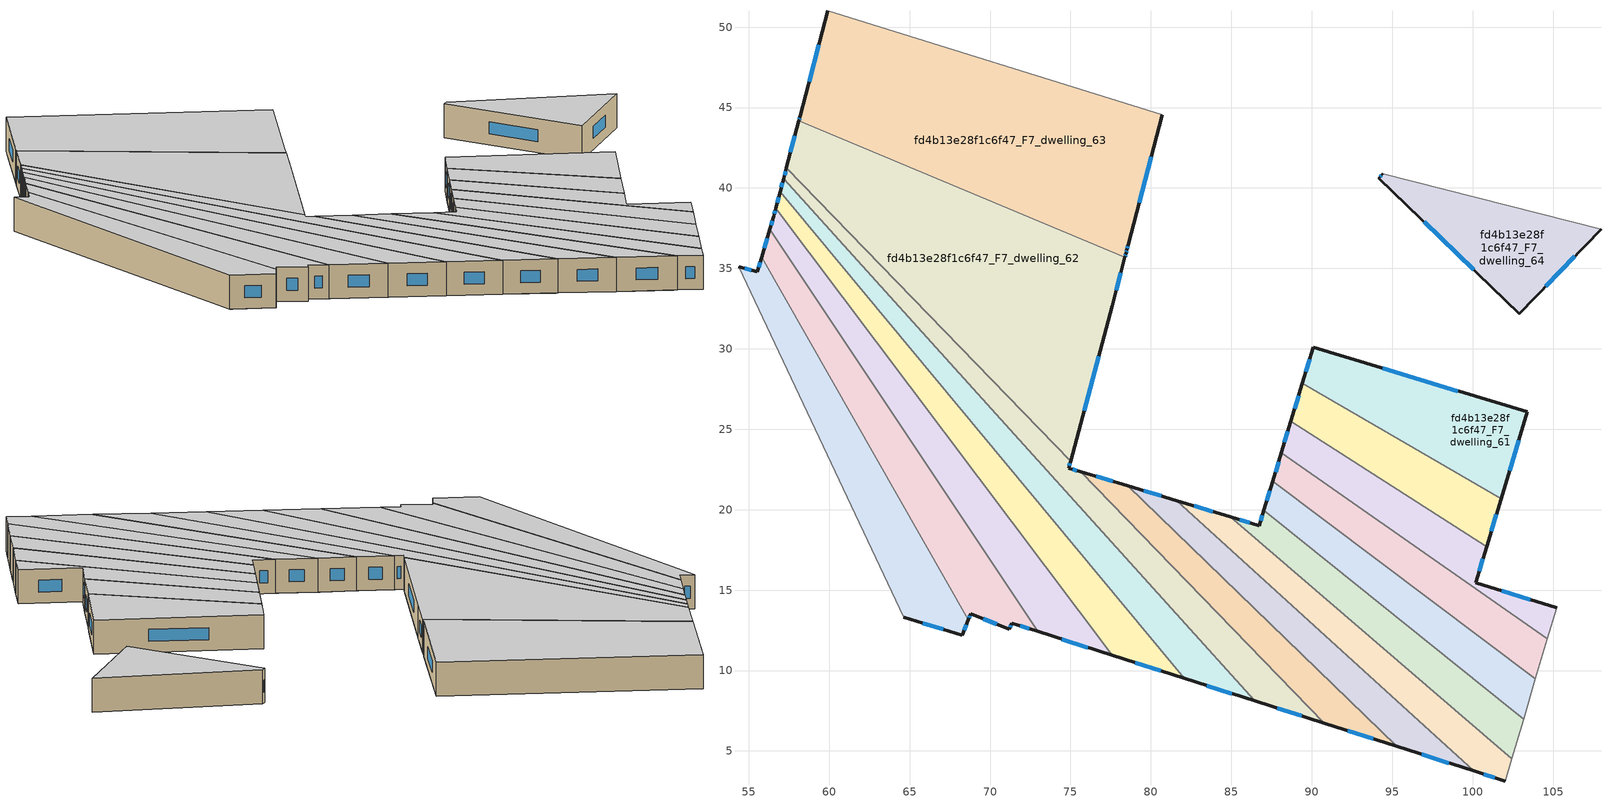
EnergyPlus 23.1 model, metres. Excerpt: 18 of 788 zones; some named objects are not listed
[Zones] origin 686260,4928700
fd4b13e28f1c6f47_F7_dwelling_47
 floor to fd4b13e28f1c6f47_F6_dwelling_36 (EU_floor_Construction): 55.8,35.69 68.65,13.16 68.26,12.19 64.88,13.25 54.47,35.07 55.54,34.78 z21
 floor to fd4b13e28f1c6f47_F6_dwelling_35 (EU_floor_Construction): 54.47,35.07 64.88,13.25 64.63,13.32 54.36,35.1 z21
 wall outside (EU_wall_Construction): 55.8,35.69 55.54,34.78 54.36,35.1 / 64.63,13.32 68.26,12.19 68.65,13.16 z21:24
 wall to fd4b13e28f1c6f47_F7_dwelling_46 (EU_wall_Construction): 54.36,35.1 64.63,13.32 z21:24
 wall to fd4b13e28f1c6f47_F7_dwelling_48 (EU_wall_Construction): 68.65,13.16 55.8,35.69 z21:24
 window (EU_Window_Construction): 55.16,34.88 54.74,35 / 55.72,35.39 55.62,35.07 / 68.38,12.5 68.52,12.84 / 65.81,12.95 67.08,12.56 z21.97:23.03
 ceiling to fd4b13e28f1c6f47_F8_dwelling_47 (EU_floor_Construction): 68.26,12.19 68.65,13.16 55.8,35.69 55.54,34.78 54.36,35.1 64.63,13.32 z24
fd4b13e28f1c6f47_F7_dwelling_48
 floor to fd4b13e28f1c6f47_F6_dwelling_37 (EU_floor_Construction): 56.31,37.43 72.96,12.43 71.34,12.95 71.2,12.57 68.8,13.53 68.71,13.31 55.82,35.76 z21
 floor to fd4b13e28f1c6f47_F6_dwelling_36 (EU_floor_Construction): 55.82,35.76 68.71,13.31 68.65,13.16 55.8,35.69 z21
 wall outside (EU_wall_Construction): 68.65,13.16 68.8,13.53 71.2,12.57 71.34,12.95 72.96,12.43 / 56.31,37.43 55.8,35.69 z21:24
 wall to fd4b13e28f1c6f47_F7_dwelling_49 (EU_wall_Construction): 72.96,12.43 56.31,37.43 z21:24
 window (EU_Window_Construction): 69.58,13.22 70.42,12.88 / 68.7,13.28 68.75,13.41 / 56.15,36.87 55.97,36.25 / 71.86,12.78 72.43,12.6 / 71.24,12.69 71.29,12.83 z21.97:23.03
 ceiling to fd4b13e28f1c6f47_F8_dwelling_48 (EU_floor_Construction): 72.96,12.43 56.31,37.43 55.8,35.69 68.65,13.16 68.8,13.53 71.2,12.57 71.34,12.95 z24
fd4b13e28f1c6f47_F7_dwelling_49
 floor to fd4b13e28f1c6f47_F6_dwelling_38 (EU_floor_Construction): 56.68,38.74 77.58,10.95 73.07,12.4 56.32,37.46 56.55,38.24 z21
 floor to fd4b13e28f1c6f47_F6_dwelling_37 (EU_floor_Construction): 56.32,37.46 73.07,12.4 72.96,12.43 56.31,37.43 z21
 wall outside (EU_wall_Construction): 56.68,38.74 56.55,38.24 56.31,37.43 / 72.96,12.43 77.58,10.95 z21:24
 wall to fd4b13e28f1c6f47_F7_dwelling_50 (EU_wall_Construction): 77.58,10.95 56.68,38.74 z21:24
 window (EU_Window_Construction): 56.47,37.98 56.39,37.69 / 56.64,38.58 56.59,38.4 / 74.46,11.95 76.08,11.43 z21.97:23.03
 ceiling to fd4b13e28f1c6f47_F8_dwelling_49 (EU_floor_Construction): 77.58,10.95 56.68,38.74 56.55,38.24 56.31,37.43 72.96,12.43 z24
fd4b13e28f1c6f47_F7_dwelling_50
 floor to fd4b13e28f1c6f47_F6_dwelling_39 (EU_floor_Construction): 56.95,39.76 82.04,9.52 77.62,10.94 56.68,38.75 z21
 floor to fd4b13e28f1c6f47_F6_dwelling_38 (EU_floor_Construction): 56.68,38.75 77.62,10.94 77.58,10.95 56.68,38.74 z21
 floor to fd4b13e28f1c6f47_F6_dwelling_40 (EU_floor_Construction): 56.95,39.77 82.06,9.52 82.04,9.52 z21
 wall outside (EU_wall_Construction): 56.95,39.77 56.68,38.74 / 77.58,10.95 82.06,9.52 z21:24
 wall to fd4b13e28f1c6f47_F7_dwelling_51 (EU_wall_Construction): 82.06,9.52 56.95,39.77 z21:24
 window (EU_Window_Construction): 56.86,39.43 56.77,39.07 / 79.03,10.49 80.61,9.98 z21.97:23.03
 ceiling to fd4b13e28f1c6f47_F8_dwelling_50 (EU_floor_Construction): 82.06,9.52 56.95,39.77 56.68,38.74 77.58,10.95 z24
fd4b13e28f1c6f47_F7_dwelling_51
 floor to fd4b13e28f1c6f47_F6_dwelling_40 (EU_floor_Construction): 57.16,40.57 86.37,8.14 82.06,9.52 56.95,39.77 z21
 floor to fd4b13e28f1c6f47_F6_dwelling_41 (EU_floor_Construction): 57.17,40.59 86.45,8.11 86.37,8.14 57.16,40.57 z21
 wall outside (EU_wall_Construction): 57.17,40.59 56.95,39.77 / 82.06,9.52 86.45,8.11 z21:24
 wall to fd4b13e28f1c6f47_F7_dwelling_52 (EU_wall_Construction): 86.45,8.11 57.17,40.59 z21:24
 window (EU_Window_Construction): 57.09,40.32 57.02,40.03 / 83.49,9.06 85.03,8.57 z21.97:23.03
 ceiling to fd4b13e28f1c6f47_F8_dwelling_51 (EU_floor_Construction): 86.45,8.11 57.17,40.59 56.95,39.77 82.06,9.52 z24
fd4b13e28f1c6f47_F7_dwelling_52
 floor to fd4b13e28f1c6f47_F6_dwelling_41 (EU_floor_Construction): 74.99,22.97 74.89,22.59 75.56,22.39 90.64,6.77 86.45,8.11 57.17,40.59 57.34,41.24 z21
 floor to fd4b13e28f1c6f47_F6_dwelling_42 (EU_floor_Construction): 75.65,22.36 90.78,6.73 90.64,6.77 75.56,22.39 z21
 floor to fd4b13e28f1c6f47_F6_dwelling_51 (EU_floor_Construction): 57.34,41.26 75,23.02 74.99,22.97 57.34,41.24 z21
 wall outside (EU_wall_Construction): 57.34,41.26 57.17,40.59 / 75.65,22.36 74.89,22.59 75,23.02 / 86.45,8.11 90.78,6.73 z21:24
 wall to fd4b13e28f1c6f47_F7_dwelling_62 (EU_wall_Construction): 75,23.02 57.34,41.26 z21:24
 wall to fd4b13e28f1c6f47_F7_dwelling_53 (EU_wall_Construction): 90.78,6.73 75.65,22.36 z21:24
 window (EU_Window_Construction): 57.29,41.04 57.22,40.81 / 74.92,22.73 74.97,22.88 / 75.4,22.43 75.13,22.51 / 87.86,7.66 89.38,7.18 z21.97:23.03
 ceiling to fd4b13e28f1c6f47_F8_dwelling_52 (EU_floor_Construction): 90.78,6.73 75.65,22.36 74.89,22.59 75,23.02 57.34,41.26 57.17,40.59 86.45,8.11 z24
fd4b13e28f1c6f47_F7_dwelling_53
 floor to fd4b13e28f1c6f47_F6_dwelling_42 (EU_floor_Construction): 90.78,6.73 75.65,22.36 78.42,21.52 95.08,5.35 z21
 floor to fd4b13e28f1c6f47_F6_dwelling_43 (EU_floor_Construction): 95.08,5.35 78.42,21.52 78.56,21.48 95.3,5.28 z21
 wall outside (EU_wall_Construction): 78.56,21.48 75.65,22.36 / 90.78,6.73 95.3,5.28 z21:24
 wall to fd4b13e28f1c6f47_F7_dwelling_54 (EU_wall_Construction): 95.3,5.28 78.56,21.48 z21:24
 window (EU_Window_Construction): 77.62,21.76 76.59,22.07 / 92.25,6.26 93.83,5.75 z21.97:23.03
 ceiling to fd4b13e28f1c6f47_F8_dwelling_53 (EU_floor_Construction): 95.3,5.28 78.56,21.48 75.65,22.36 90.78,6.73 z24
fd4b13e28f1c6f47_F7_dwelling_54
 floor to fd4b13e28f1c6f47_F6_dwelling_43 (EU_floor_Construction): 95.3,5.28 78.56,21.48 81.43,20.61 99.77,3.85 z21
 floor to fd4b13e28f1c6f47_F6_dwelling_44 (EU_floor_Construction): 99.77,3.85 81.43,20.61 81.62,20.55 100.06,3.76 z21
 wall outside (EU_wall_Construction): 81.62,20.55 78.56,21.48 / 95.3,5.28 100.06,3.76 z21:24
 wall to fd4b13e28f1c6f47_F7_dwelling_55 (EU_wall_Construction): 100.06,3.76 81.62,20.55 z21:24
 window (EU_Window_Construction): 80.63,20.85 79.55,21.18 / 96.84,4.79 98.52,4.25 z21.97:23.03
 ceiling to fd4b13e28f1c6f47_F8_dwelling_54 (EU_floor_Construction): 100.06,3.76 81.62,20.55 78.56,21.48 95.3,5.28 z24
fd4b13e28f1c6f47_F7_dwelling_55
 floor to fd4b13e28f1c6f47_F6_dwelling_44 (EU_floor_Construction): 102.38,4.34 102.03,3.13 100.06,3.76 81.62,20.55 84.66,19.64 z21
 floor to fd4b13e28f1c6f47_F6_dwelling_45 (EU_floor_Construction): 102.44,4.51 102.38,4.34 84.66,19.64 84.93,19.55 z21
 wall outside (EU_wall_Construction): 84.93,19.55 81.62,20.55 / 100.06,3.76 102.03,3.13 z21:24
 wall to fd4b13e28f1c6f47_F7_dwelling_56 (EU_wall_Construction): 102.44,4.51 84.93,19.55 z21:24
 wall adiabatic (EU_wall_Construction): 102.03,3.13 102.44,4.51 z21:24
 window (EU_Window_Construction): 83.86,19.88 82.69,20.23 / 100.7,3.55 101.39,3.33 z21.97:23.03
 ceiling to fd4b13e28f1c6f47_F8_dwelling_55 (EU_floor_Construction): 102.03,3.13 102.44,4.51 84.93,19.55 81.62,20.55 100.06,3.76 z24
fd4b13e28f1c6f47_F7_dwelling_56
 floor to fd4b13e28f1c6f47_F6_dwelling_45 (EU_floor_Construction): 103.1,6.76 102.44,4.51 84.93,19.55 86.74,19.01 86.98,19.82 z21
 floor to fd4b13e28f1c6f47_F6_dwelling_46 (EU_floor_Construction): 103.17,6.98 103.1,6.76 86.98,19.82 87.03,19.97 z21
 wall outside (EU_wall_Construction): 87.03,19.97 86.74,19.01 84.93,19.55 z21:24
 wall to fd4b13e28f1c6f47_F7_dwelling_57 (EU_wall_Construction): 103.17,6.98 87.03,19.97 z21:24
 wall adiabatic (EU_wall_Construction): 102.44,4.51 103.17,6.98 z21:24
 window (EU_Window_Construction): 86.15,19.19 85.51,19.38 / 86.93,19.66 86.83,19.32 z21.97:23.03
 ceiling to fd4b13e28f1c6f47_F8_dwelling_56 (EU_floor_Construction): 102.44,4.51 103.17,6.98 87.03,19.97 86.74,19.01 84.93,19.55 z24
fd4b13e28f1c6f47_F7_dwelling_57
 floor to fd4b13e28f1c6f47_F6_dwelling_46 (EU_floor_Construction): 103.83,9.22 103.17,6.98 87.03,19.97 87.52,21.58 z21
 floor to fd4b13e28f1c6f47_F6_dwelling_47 (EU_floor_Construction): 103.91,9.48 103.83,9.22 87.52,21.58 87.57,21.76 z21
 wall outside (EU_wall_Construction): 87.57,21.76 87.03,19.97 z21:24
 wall adiabatic (EU_wall_Construction): 103.17,6.98 103.91,9.48 z21:24
 wall to fd4b13e28f1c6f47_F7_dwelling_58 (EU_wall_Construction): 103.91,9.48 87.57,21.76 z21:24
 window (EU_Window_Construction): 87.39,21.18 87.2,20.55 z21.97:23.03
 ceiling to fd4b13e28f1c6f47_F8_dwelling_57 (EU_floor_Construction): 103.17,6.98 103.91,9.48 87.57,21.76 87.03,19.97 z24
fd4b13e28f1c6f47_F7_dwelling_58
 floor to fd4b13e28f1c6f47_F6_dwelling_48 (EU_floor_Construction): 104.65,11.98 104.56,11.69 88.05,23.34 88.11,23.55 z21
 floor adiabatic (EU_floor_Construction): 104.56,11.69 103.91,9.48 87.57,21.76 88.11,23.55 88.05,23.34 z21
 wall outside (EU_wall_Construction): 88.11,23.55 87.57,21.76 z21:24
 wall adiabatic (EU_wall_Construction): 103.91,9.48 104.65,11.98 z21:24
 wall to fd4b13e28f1c6f47_F7_dwelling_59 (EU_wall_Construction): 104.65,11.98 88.11,23.55 z21:24
 window (EU_Window_Construction): 87.94,22.97 87.74,22.34 z21.97:23.03
 ceiling to fd4b13e28f1c6f47_F8_dwelling_58 (EU_floor_Construction): 103.91,9.48 104.65,11.98 88.11,23.55 87.57,21.76 z24
fd4b13e28f1c6f47_F7_dwelling_59
 floor to fd4b13e28f1c6f47_F6_dwelling_48 (EU_floor_Construction): 100.78,17.41 100.19,15.45 105.22,13.91 104.65,11.98 88.11,23.55 88.64,25.3 z21
 floor to fd4b13e28f1c6f47_F6_dwelling_49 (EU_floor_Construction): 100.86,17.69 100.78,17.41 88.64,25.3 88.7,25.5 z21
 wall outside (EU_wall_Construction): 88.7,25.5 88.11,23.55 / 105.22,13.91 100.19,15.45 100.86,17.69 z21:24
 wall adiabatic (EU_wall_Construction): 104.65,11.98 105.22,13.91 z21:24
 wall to fd4b13e28f1c6f47_F7_dwelling_60 (EU_wall_Construction): 100.86,17.69 88.7,25.5 z21:24
 window (EU_Window_Construction): 88.51,24.87 88.3,24.18 / 100.41,16.17 100.64,16.96 / 103.59,14.41 101.82,14.95 z21.97:23.03
 ceiling to fd4b13e28f1c6f47_F8_dwelling_59 (EU_floor_Construction): 104.65,11.98 105.22,13.91 100.19,15.45 100.86,17.69 88.7,25.5 88.11,23.55 z24
fd4b13e28f1c6f47_F7_dwelling_60
 floor to fd4b13e28f1c6f47_F6_dwelling_49 (EU_floor_Construction): 101.77,20.69 100.86,17.69 88.7,25.5 89.41,27.86 z21
 wall outside (EU_wall_Construction): 100.86,17.69 101.77,20.69 / 89.41,27.86 88.7,25.5 z21:24
 wall to fd4b13e28f1c6f47_F7_dwelling_61 (EU_wall_Construction): 101.77,20.69 89.41,27.86 z21:24
 window (EU_Window_Construction): 101.16,18.66 101.47,19.72 / 89.18,27.09 88.93,26.26 z21.97:23.03
 ceiling to fd4b13e28f1c6f47_F8_dwelling_60 (EU_floor_Construction): 100.86,17.69 101.77,20.69 89.41,27.86 88.7,25.5 z24
fd4b13e28f1c6f47_F7_dwelling_61
 floor to fd4b13e28f1c6f47_F6_dwelling_50 (EU_floor_Construction): 103.4,26.08 102.01,21.5 89.69,28.76 90.09,30.09 z21
 floor to fd4b13e28f1c6f47_F6_dwelling_49 (EU_floor_Construction): 102.01,21.5 101.77,20.69 89.41,27.86 89.69,28.76 z21
 wall outside (EU_wall_Construction): 101.77,20.69 103.4,26.08 90.09,30.09 89.41,27.86 z21:24
 window (EU_Window_Construction): 102.3,22.44 102.87,24.33 / 89.87,29.37 89.63,28.58 / 99.08,27.38 94.4,28.79 z21.97:23.03
 ceiling to fd4b13e28f1c6f47_F8_dwelling_61 (EU_floor_Construction): 101.77,20.69 103.4,26.08 90.09,30.09 89.41,27.86 z24
fd4b13e28f1c6f47_F7_dwelling_62
 floor to fd4b13e28f1c6f47_F6_dwelling_51 (EU_floor_Construction): 78.24,35.13 77.6,32.68 75,23.02 57.34,41.26 58.08,44.05 z21
 floor to fd4b13e28f1c6f47_F6_dwelling_52 (EU_floor_Construction): 78.39,35.69 78.24,35.13 58.08,44.05 58.12,44.19 z21
 wall outside (EU_wall_Construction): 75,23.02 77.6,32.68 78.39,35.69 / 58.11,44.19 57.34,41.26 z21:24
 wall to fd4b13e28f1c6f47_F7_dwelling_63 (EU_wall_Construction): 78.39,35.69 58.11,44.19 z21:24
 window (EU_Window_Construction): 77.85,33.66 78.13,34.72 / 75.84,26.15 76.76,29.55 / 57.86,43.24 57.59,42.21 z21.97:23.03
 ceiling to fd4b13e28f1c6f47_F8_dwelling_62 (EU_floor_Construction): 75,23.02 77.6,32.68 78.39,35.69 58.11,44.19 57.34,41.26 z24
fd4b13e28f1c6f47_F7_dwelling_63
 floor to fd4b13e28f1c6f47_F6_dwelling_52 (EU_floor_Construction): 80.43,43.48 78.58,36.44 78.51,36.15 78.46,35.99 78.44,35.89 78.4,35.74 78.39,35.69 58.12,44.19 59.7,50.21 z21
 floor to fd4b13e28f1c6f47_F6_dwelling_61 (EU_floor_Construction): 80.7,44.55 80.43,43.48 59.7,50.21 59.91,51.01 z21
 wall outside (EU_wall_Construction): 59.91,51.01 58.19,44.48 58.17,44.38 58.13,44.24 58.11,44.19 / 78.39,35.69 78.4,35.74 78.44,35.89 78.46,35.99 78.51,36.15 78.59,36.47 80.7,44.55 z21:24
 wall to fd4b13e28f1c6f47_F7_dwelling_1 (EU_wall_Construction): 80.7,44.55 59.91,51.01 z21:24
 window (EU_Window_Construction): 58.15,44.34 58.14,44.29 / 59.35,48.89 58.75,46.6 / 79.28,39.09 80.02,41.93 / 78.53,36.25 78.56,36.37 / 78.48,36.04 78.49,36.09 / 78.41,35.79 78.42,35.84 z21.97:23.03
 ceiling to fd4b13e28f1c6f47_F8_dwelling_63 (EU_floor_Construction): 78.51,36.15 78.59,36.47 80.7,44.55 59.91,51.01 58.19,44.48 58.17,44.38 58.13,44.24 58.11,44.19 78.39,35.69 78.4,35.74 78.44,35.89 78.46,35.99 z24
fd4b13e28f1c6f47_F7_dwelling_64
 floor to fd4b13e28f1c6f47_F6_dwelling_54 (EU_floor_Construction): 107.98,37.45 107.49,36.94 94.42,40.37 94.17,40.62 94.41,40.87 z21
 floor adiabatic (EU_floor_Construction): 107.98,37.45 102.91,32.19 94.42,40.37 107.49,36.94 z21
 wall outside (EU_wall_Construction): 94.41,40.87 94.17,40.62 102.91,32.19 107.98,37.45 z21:24
 wall to fd4b13e28f1c6f47_F7_dwelling_65 (EU_wall_Construction): 107.98,37.45 94.41,40.87 z21:24
 window (EU_Window_Construction): 94.33,40.79 94.25,40.7 / 104.55,33.89 106.34,35.74 / 97,37.89 100.07,34.92 z21.97:23.03
 ceiling to fd4b13e28f1c6f47_F8_dwelling_64 (EU_floor_Construction): 102.91,32.19 107.98,37.45 94.41,40.87 94.17,40.62 z24
[Building]
EU S2 Campaign: North Axis=0; Terrain=City; Solar Distribution=FullExterior
[Site:Location]
Bologna: Latitude=44.5; Longitude=11.25; Time Zone=1; Elevation=37
[SizingPeriod:WeatherFileDays]
AnnualSizingPeriod: Begin Month=1; Begin Day of Month=1; End Month=12; End Day of Month=31; Day of Week for Start Day=Monday; Use Weather File Daylight Saving Period=No; Use Weather File Rain and Snow Indicators=No
[MATERIAL]
EU_InternalMass_Material: Roughness=MediumRough; Thickness=0.1; Conductivity=1; Density=1800; Specific Heat=900; Thermal Absorptance=0.9; Solar Absorptance=0.7; Visible Absorptance=0.7
[MATERIAL:NOMASS] Roughness=MediumRough; Thermal Absorptance=0.9; Solar Absorptance=0.7; Visible Absorptance=0.7
Name | Thermal Resistance
EU_wall_NoMass | 0.779417
EU_floor_NoMass | 0.588222
[WINDOWMATERIAL:SIMPLEGLAZINGSYSTEM]
EU_Window_SimpleGlazing: UFactor=5.16242; Solar Heat Gain Coefficient=0.85; Visible Transmittance=0.85
[CONSTRUCTION]
EU_wall_Construction: EU_wall_NoMass
EU_floor_Construction: EU_floor_NoMass
EU_Window_Construction: EU_Window_SimpleGlazing
EU_InternalMass_Construction: EU_InternalMass_Material
[ZONE] Type=1; Multiplier=1; Ceiling Height=autocalculate; Floor Area=autocalculate; Part of Total Floor Area=Yes
Name | Volume
fd4b13e28f1c6f47_F7_dwelling_47 | 192.736
fd4b13e28f1c6f47_F7_dwelling_48 | 192.786
fd4b13e28f1c6f47_F7_dwelling_49 | 192.72
fd4b13e28f1c6f47_F7_dwelling_50 | 192.804
fd4b13e28f1c6f47_F7_dwelling_51 | 192.759
fd4b13e28f1c6f47_F7_dwelling_52 | 192.728
fd4b13e28f1c6f47_F7_dwelling_53 | 121.751
fd4b13e28f1c6f47_F7_dwelling_54 | 129.023
fd4b13e28f1c6f47_F7_dwelling_55 | 133.568
fd4b13e28f1c6f47_F7_dwelling_56 | 129.47
fd4b13e28f1c6f47_F7_dwelling_57 | 128.679
fd4b13e28f1c6f47_F7_dwelling_58 | 128.791
fd4b13e28f1c6f47_F7_dwelling_59 | 115.576
fd4b13e28f1c6f47_F7_dwelling_60 | 116.77
fd4b13e28f1c6f47_F7_dwelling_61 | 166.024
fd4b13e28f1c6f47_F7_dwelling_62 | 527.246
fd4b13e28f1c6f47_F7_dwelling_63 | 528.808
fd4b13e28f1c6f47_F7_dwelling_64 | 139.54
[INTERNALMASS] Construction=EU_InternalMass_Construction
Name | Zone or ZoneList | Surface Area
fd4b13e28f1c6f47_F7_dwelling_47_EU_InternalMass | fd4b13e28f1c6f47_F7_dwelling_47 | 64.2455
fd4b13e28f1c6f47_F7_dwelling_48_EU_InternalMass | fd4b13e28f1c6f47_F7_dwelling_48 | 64.2628
fd4b13e28f1c6f47_F7_dwelling_49_EU_InternalMass | fd4b13e28f1c6f47_F7_dwelling_49 | 64.2406
fd4b13e28f1c6f47_F7_dwelling_50_EU_InternalMass | fd4b13e28f1c6f47_F7_dwelling_50 | 64.2682
fd4b13e28f1c6f47_F7_dwelling_51_EU_InternalMass | fd4b13e28f1c6f47_F7_dwelling_51 | 64.2529
fd4b13e28f1c6f47_F7_dwelling_52_EU_InternalMass | fd4b13e28f1c6f47_F7_dwelling_52 | 64.2428
fd4b13e28f1c6f47_F7_dwelling_53_EU_InternalMass | fd4b13e28f1c6f47_F7_dwelling_53 | 40.5834
fd4b13e28f1c6f47_F7_dwelling_54_EU_InternalMass | fd4b13e28f1c6f47_F7_dwelling_54 | 43.0077
fd4b13e28f1c6f47_F7_dwelling_55_EU_InternalMass | fd4b13e28f1c6f47_F7_dwelling_55 | 44.5228
fd4b13e28f1c6f47_F7_dwelling_56_EU_InternalMass | fd4b13e28f1c6f47_F7_dwelling_56 | 43.1566
fd4b13e28f1c6f47_F7_dwelling_57_EU_InternalMass | fd4b13e28f1c6f47_F7_dwelling_57 | 42.8931
fd4b13e28f1c6f47_F7_dwelling_58_EU_InternalMass | fd4b13e28f1c6f47_F7_dwelling_58 | 42.9303
fd4b13e28f1c6f47_F7_dwelling_59_EU_InternalMass | fd4b13e28f1c6f47_F7_dwelling_59 | 38.5166
fd4b13e28f1c6f47_F7_dwelling_60_EU_InternalMass | fd4b13e28f1c6f47_F7_dwelling_60 | 38.9306
fd4b13e28f1c6f47_F7_dwelling_61_EU_InternalMass | fd4b13e28f1c6f47_F7_dwelling_61 | 55.3443
fd4b13e28f1c6f47_F7_dwelling_62_EU_InternalMass | fd4b13e28f1c6f47_F7_dwelling_62 | 175.731
fd4b13e28f1c6f47_F7_dwelling_63_EU_InternalMass | fd4b13e28f1c6f47_F7_dwelling_63 | 176.279
fd4b13e28f1c6f47_F7_dwelling_64_EU_InternalMass | fd4b13e28f1c6f47_F7_dwelling_64 | 46.5144
[OTHEREQUIPMENT] Fuel Type=Electricity; Design Level Calculation Method=Watts/Area; Power per Zone Floor Area=1; Fraction Latent=0; Fraction Radiant=0; Fraction Lost=0; Carbon Dioxide Generation Rate=0; EndUse Subcategory=EU_Step8_InternalGains
Name | Zone or ZoneList or Space or SpaceList | Schedule
EU_Step8_InternalGain_fd4b13e28f1c6f47_F7_dwelling_47_f000 | fd4b13e28f1c6f47_F7_dwelling_47 | EU_Step8_GainSchedule_fd4b13e28f1c6f47_F7_dwelling_47_f000
EU_Step8_InternalGain_fd4b13e28f1c6f47_F7_dwelling_48_f000 | fd4b13e28f1c6f47_F7_dwelling_48 | EU_Step8_GainSchedule_fd4b13e28f1c6f47_F7_dwelling_48_f000
EU_Step8_InternalGain_fd4b13e28f1c6f47_F7_dwelling_49_f000 | fd4b13e28f1c6f47_F7_dwelling_49 | EU_Step8_GainSchedule_fd4b13e28f1c6f47_F7_dwelling_49_f000
EU_Step8_InternalGain_fd4b13e28f1c6f47_F7_dwelling_50_f000 | fd4b13e28f1c6f47_F7_dwelling_50 | EU_Step8_GainSchedule_fd4b13e28f1c6f47_F7_dwelling_50_f000
EU_Step8_InternalGain_fd4b13e28f1c6f47_F7_dwelling_51_f000 | fd4b13e28f1c6f47_F7_dwelling_51 | EU_Step8_GainSchedule_fd4b13e28f1c6f47_F7_dwelling_51_f000
EU_Step8_InternalGain_fd4b13e28f1c6f47_F7_dwelling_52_f000 | fd4b13e28f1c6f47_F7_dwelling_52 | EU_Step8_GainSchedule_fd4b13e28f1c6f47_F7_dwelling_52_f000
EU_Step8_InternalGain_fd4b13e28f1c6f47_F7_dwelling_53_f000 | fd4b13e28f1c6f47_F7_dwelling_53 | EU_Step8_GainSchedule_fd4b13e28f1c6f47_F7_dwelling_53_f000
EU_Step8_InternalGain_fd4b13e28f1c6f47_F7_dwelling_54_f000 | fd4b13e28f1c6f47_F7_dwelling_54 | EU_Step8_GainSchedule_fd4b13e28f1c6f47_F7_dwelling_54_f000
EU_Step8_InternalGain_fd4b13e28f1c6f47_F7_dwelling_55_f000 | fd4b13e28f1c6f47_F7_dwelling_55 | EU_Step8_GainSchedule_fd4b13e28f1c6f47_F7_dwelling_55_f000
EU_Step8_InternalGain_fd4b13e28f1c6f47_F7_dwelling_56_f000 | fd4b13e28f1c6f47_F7_dwelling_56 | EU_Step8_GainSchedule_fd4b13e28f1c6f47_F7_dwelling_56_f000
EU_Step8_InternalGain_fd4b13e28f1c6f47_F7_dwelling_57_f000 | fd4b13e28f1c6f47_F7_dwelling_57 | EU_Step8_GainSchedule_fd4b13e28f1c6f47_F7_dwelling_57_f000
EU_Step8_InternalGain_fd4b13e28f1c6f47_F7_dwelling_58_f000 | fd4b13e28f1c6f47_F7_dwelling_58 | EU_Step8_GainSchedule_fd4b13e28f1c6f47_F7_dwelling_58_f000
EU_Step8_InternalGain_fd4b13e28f1c6f47_F7_dwelling_59_f000 | fd4b13e28f1c6f47_F7_dwelling_59 | EU_Step8_GainSchedule_fd4b13e28f1c6f47_F7_dwelling_59_f000
EU_Step8_InternalGain_fd4b13e28f1c6f47_F7_dwelling_60_f000 | fd4b13e28f1c6f47_F7_dwelling_60 | EU_Step8_GainSchedule_fd4b13e28f1c6f47_F7_dwelling_60_f000
EU_Step8_InternalGain_fd4b13e28f1c6f47_F7_dwelling_61_f000 | fd4b13e28f1c6f47_F7_dwelling_61 | EU_Step8_GainSchedule_fd4b13e28f1c6f47_F7_dwelling_61_f000
EU_Step8_InternalGain_fd4b13e28f1c6f47_F7_dwelling_62_f000 | fd4b13e28f1c6f47_F7_dwelling_62 | EU_Step8_GainSchedule_fd4b13e28f1c6f47_F7_dwelling_62_f000
EU_Step8_InternalGain_fd4b13e28f1c6f47_F7_dwelling_63_f000 | fd4b13e28f1c6f47_F7_dwelling_63 | EU_Step8_GainSchedule_fd4b13e28f1c6f47_F7_dwelling_63_f000
EU_Step8_InternalGain_fd4b13e28f1c6f47_F7_dwelling_64_f000 | fd4b13e28f1c6f47_F7_dwelling_64 | EU_Step8_GainSchedule_fd4b13e28f1c6f47_F7_dwelling_64_f000
[ZONEVENTILATION:DESIGNFLOWRATE] Schedule=EU_AlwaysOn; Design Flow Rate Calculation Method=AirChanges/Hour; Air Changes per Hour=0.712058; Ventilation Type=Natural; Fan Pressure Rise=0; Fan Total Efficiency=1; Constant Term Coefficient=1; Temperature Term Coefficient=0; Velocity Term Coefficient=0; Velocity Squared Term Coefficient=0; Minimum Indoor Temperature=-100; Maximum Indoor Temperature=100; Delta Temperature=-100; Minimum Outdoor Temperature=-100; Maximum Outdoor Temperature=100; Maximum Wind Speed=40
Name | Zone or ZoneList or Space or SpaceList
EU_ConstantAir_fd4b13e28f1c6f47_F7_dwelling_47 | fd4b13e28f1c6f47_F7_dwelling_47
EU_ConstantAir_fd4b13e28f1c6f47_F7_dwelling_48 | fd4b13e28f1c6f47_F7_dwelling_48
EU_ConstantAir_fd4b13e28f1c6f47_F7_dwelling_49 | fd4b13e28f1c6f47_F7_dwelling_49
EU_ConstantAir_fd4b13e28f1c6f47_F7_dwelling_50 | fd4b13e28f1c6f47_F7_dwelling_50
EU_ConstantAir_fd4b13e28f1c6f47_F7_dwelling_51 | fd4b13e28f1c6f47_F7_dwelling_51
EU_ConstantAir_fd4b13e28f1c6f47_F7_dwelling_52 | fd4b13e28f1c6f47_F7_dwelling_52
EU_ConstantAir_fd4b13e28f1c6f47_F7_dwelling_53 | fd4b13e28f1c6f47_F7_dwelling_53
EU_ConstantAir_fd4b13e28f1c6f47_F7_dwelling_54 | fd4b13e28f1c6f47_F7_dwelling_54
EU_ConstantAir_fd4b13e28f1c6f47_F7_dwelling_55 | fd4b13e28f1c6f47_F7_dwelling_55
EU_ConstantAir_fd4b13e28f1c6f47_F7_dwelling_56 | fd4b13e28f1c6f47_F7_dwelling_56
EU_ConstantAir_fd4b13e28f1c6f47_F7_dwelling_57 | fd4b13e28f1c6f47_F7_dwelling_57
EU_ConstantAir_fd4b13e28f1c6f47_F7_dwelling_58 | fd4b13e28f1c6f47_F7_dwelling_58
EU_ConstantAir_fd4b13e28f1c6f47_F7_dwelling_59 | fd4b13e28f1c6f47_F7_dwelling_59
EU_ConstantAir_fd4b13e28f1c6f47_F7_dwelling_60 | fd4b13e28f1c6f47_F7_dwelling_60
EU_ConstantAir_fd4b13e28f1c6f47_F7_dwelling_61 | fd4b13e28f1c6f47_F7_dwelling_61
EU_ConstantAir_fd4b13e28f1c6f47_F7_dwelling_62 | fd4b13e28f1c6f47_F7_dwelling_62
EU_ConstantAir_fd4b13e28f1c6f47_F7_dwelling_63 | fd4b13e28f1c6f47_F7_dwelling_63
EU_ConstantAir_fd4b13e28f1c6f47_F7_dwelling_64 | fd4b13e28f1c6f47_F7_dwelling_64
[HVACTEMPLATE:ZONE:IDEALLOADSAIRSYSTEM] System Availability Schedule=EU_AlwaysOn; Maximum Heating Supply Air Temperature=50; Minimum Cooling Supply Air Temperature=13; Maximum Heating Supply Air Humidity Ratio=0.0156; Minimum Cooling Supply Air Humidity Ratio=0.0077; Heating Limit=NoLimit; Cooling Limit=NoLimit; Heating Availability Schedule=EU_AlwaysOn; Cooling Availability Schedule=EU_CoolingOff; Dehumidification Control Type=ConstantSensibleHeatRatio; Cooling Sensible Heat Ratio=0.7; Dehumidification Setpoint=60; Humidification Control Type=None; Humidification Setpoint=30; Outdoor Air Method=None; Outdoor Air Flow Rate per Person=0.00944; Outdoor Air Flow Rate per Zone Floor Area=0; Outdoor Air Flow Rate per Zone=0; Demand Controlled Ventilation Type=None; Outdoor Air Economizer Type=NoEconomizer; Heat Recovery Type=None; Sensible Heat Recovery Effectiveness=0.7; Latent Heat Recovery Effectiveness=0.65
Name | Template Thermostat
fd4b13e28f1c6f47_F7_dwelling_47 | EU_HeatOnly_fd4b13e28f1c6f47_F7_dwelling_47
fd4b13e28f1c6f47_F7_dwelling_48 | EU_HeatOnly_fd4b13e28f1c6f47_F7_dwelling_48
fd4b13e28f1c6f47_F7_dwelling_49 | EU_HeatOnly_fd4b13e28f1c6f47_F7_dwelling_49
fd4b13e28f1c6f47_F7_dwelling_50 | EU_HeatOnly_fd4b13e28f1c6f47_F7_dwelling_50
fd4b13e28f1c6f47_F7_dwelling_51 | EU_HeatOnly_fd4b13e28f1c6f47_F7_dwelling_51
fd4b13e28f1c6f47_F7_dwelling_52 | EU_HeatOnly_fd4b13e28f1c6f47_F7_dwelling_52
fd4b13e28f1c6f47_F7_dwelling_53 | EU_HeatOnly_fd4b13e28f1c6f47_F7_dwelling_53
fd4b13e28f1c6f47_F7_dwelling_54 | EU_HeatOnly_fd4b13e28f1c6f47_F7_dwelling_54
fd4b13e28f1c6f47_F7_dwelling_55 | EU_HeatOnly_fd4b13e28f1c6f47_F7_dwelling_55
fd4b13e28f1c6f47_F7_dwelling_56 | EU_HeatOnly_fd4b13e28f1c6f47_F7_dwelling_56
fd4b13e28f1c6f47_F7_dwelling_57 | EU_HeatOnly_fd4b13e28f1c6f47_F7_dwelling_57
fd4b13e28f1c6f47_F7_dwelling_58 | EU_HeatOnly_fd4b13e28f1c6f47_F7_dwelling_58
fd4b13e28f1c6f47_F7_dwelling_59 | EU_HeatOnly_fd4b13e28f1c6f47_F7_dwelling_59
fd4b13e28f1c6f47_F7_dwelling_60 | EU_HeatOnly_fd4b13e28f1c6f47_F7_dwelling_60
fd4b13e28f1c6f47_F7_dwelling_61 | EU_HeatOnly_fd4b13e28f1c6f47_F7_dwelling_61
fd4b13e28f1c6f47_F7_dwelling_62 | EU_HeatOnly_fd4b13e28f1c6f47_F7_dwelling_62
fd4b13e28f1c6f47_F7_dwelling_63 | EU_HeatOnly_fd4b13e28f1c6f47_F7_dwelling_63
fd4b13e28f1c6f47_F7_dwelling_64 | EU_HeatOnly_fd4b13e28f1c6f47_F7_dwelling_64
[SIZING:ZONE] Zone Cooling Design Supply Air Temperature Input Method=SupplyAirTemperature; Zone Cooling Design Supply Air Temperature=13; Zone Heating Design Supply Air Temperature Input Method=SupplyAirTemperature; Zone Heating Design Supply Air Temperature=50; Zone Cooling Design Supply Air Humidity Ratio=0.008; Zone Heating Design Supply Air Humidity Ratio=0.008; Cooling Design Air Flow Method=DesignDay; Cooling Design Air Flow Rate=0; Cooling Minimum Air Flow per Zone Floor Area=0.000762; Cooling Minimum Air Flow=0; Cooling Minimum Air Flow Fraction=0.2; Heating Design Air Flow Method=DesignDay; Heating Design Air Flow Rate=0; Heating Maximum Air Flow per Zone Floor Area=0.002032; Heating Maximum Air Flow=0.141576; Heating Maximum Air Flow Fraction=0.3; Account for Dedicated Outdoor Air System=No; Dedicated Outdoor Air System Control Strategy=NeutralSupplyAir; Dedicated Outdoor Air Low Setpoint Temperature for Design=autosize; Dedicated Outdoor Air High Setpoint Temperature for Design=autosize; Zone Load Sizing Method=Sensible Load Only No Latent Load; Zone Latent Cooling Design Supply Air Humidity Ratio Input Method=HumidityRatioDifference; Zone Cooling Design Supply Air Humidity Ratio Difference=0.005; Zone Latent Heating Design Supply Air Humidity Ratio Input Method=HumidityRatioDifference; Zone Humidification Design Supply Air Humidity Ratio Difference=0.005
fd4b13e28f1c6f47_F7_dwelling_47; fd4b13e28f1c6f47_F7_dwelling_48; fd4b13e28f1c6f47_F7_dwelling_49; fd4b13e28f1c6f47_F7_dwelling_50; fd4b13e28f1c6f47_F7_dwelling_51; fd4b13e28f1c6f47_F7_dwelling_52; fd4b13e28f1c6f47_F7_dwelling_53; fd4b13e28f1c6f47_F7_dwelling_54; fd4b13e28f1c6f47_F7_dwelling_55; fd4b13e28f1c6f47_F7_dwelling_56; fd4b13e28f1c6f47_F7_dwelling_57; fd4b13e28f1c6f47_F7_dwelling_58; fd4b13e28f1c6f47_F7_dwelling_59; fd4b13e28f1c6f47_F7_dwelling_60; fd4b13e28f1c6f47_F7_dwelling_61; fd4b13e28f1c6f47_F7_dwelling_62; fd4b13e28f1c6f47_F7_dwelling_63; fd4b13e28f1c6f47_F7_dwelling_64
[SCHEDULE:CONSTANT]
Name | Hourly Value
EU_AlwaysOn | 1
EU_CoolingOff | 0
[SCHEDULE:FILE] Column Number=1; Rows to Skip at Top=0; Number of Hours of Data=8760; Column Separator=Comma; Interpolate to Timestep=No; Minutes per Item=60; Adjust Schedule for Daylight Savings=Yes
Name | File
EU_Step8_GainSchedule_fd4b13e28f1c6f47_F7_dwelling_47_f000 | ../../schedules/fd4b13e28f1c6f47/fd4b13e28f1c6f47_F7_dwelling_47_f000_gain.csv
EU_Step8_GainSchedule_fd4b13e28f1c6f47_F7_dwelling_48_f000 | ../../schedules/fd4b13e28f1c6f47/fd4b13e28f1c6f47_F7_dwelling_48_f000_gain.csv
EU_Step8_GainSchedule_fd4b13e28f1c6f47_F7_dwelling_49_f000 | ../../schedules/fd4b13e28f1c6f47/fd4b13e28f1c6f47_F7_dwelling_49_f000_gain.csv
EU_Step8_GainSchedule_fd4b13e28f1c6f47_F7_dwelling_50_f000 | ../../schedules/fd4b13e28f1c6f47/fd4b13e28f1c6f47_F7_dwelling_50_f000_gain.csv
EU_Step8_GainSchedule_fd4b13e28f1c6f47_F7_dwelling_51_f000 | ../../schedules/fd4b13e28f1c6f47/fd4b13e28f1c6f47_F7_dwelling_51_f000_gain.csv
EU_Step8_GainSchedule_fd4b13e28f1c6f47_F7_dwelling_52_f000 | ../../schedules/fd4b13e28f1c6f47/fd4b13e28f1c6f47_F7_dwelling_52_f000_gain.csv
EU_Step8_GainSchedule_fd4b13e28f1c6f47_F7_dwelling_53_f000 | ../../schedules/fd4b13e28f1c6f47/fd4b13e28f1c6f47_F7_dwelling_53_f000_gain.csv
EU_Step8_GainSchedule_fd4b13e28f1c6f47_F7_dwelling_54_f000 | ../../schedules/fd4b13e28f1c6f47/fd4b13e28f1c6f47_F7_dwelling_54_f000_gain.csv
EU_Step8_GainSchedule_fd4b13e28f1c6f47_F7_dwelling_55_f000 | ../../schedules/fd4b13e28f1c6f47/fd4b13e28f1c6f47_F7_dwelling_55_f000_gain.csv
EU_Step8_GainSchedule_fd4b13e28f1c6f47_F7_dwelling_56_f000 | ../../schedules/fd4b13e28f1c6f47/fd4b13e28f1c6f47_F7_dwelling_56_f000_gain.csv
EU_Step8_GainSchedule_fd4b13e28f1c6f47_F7_dwelling_57_f000 | ../../schedules/fd4b13e28f1c6f47/fd4b13e28f1c6f47_F7_dwelling_57_f000_gain.csv
EU_Step8_GainSchedule_fd4b13e28f1c6f47_F7_dwelling_58_f000 | ../../schedules/fd4b13e28f1c6f47/fd4b13e28f1c6f47_F7_dwelling_58_f000_gain.csv
EU_Step8_GainSchedule_fd4b13e28f1c6f47_F7_dwelling_59_f000 | ../../schedules/fd4b13e28f1c6f47/fd4b13e28f1c6f47_F7_dwelling_59_f000_gain.csv
EU_Step8_GainSchedule_fd4b13e28f1c6f47_F7_dwelling_60_f000 | ../../schedules/fd4b13e28f1c6f47/fd4b13e28f1c6f47_F7_dwelling_60_f000_gain.csv
EU_Step8_GainSchedule_fd4b13e28f1c6f47_F7_dwelling_61_f000 | ../../schedules/fd4b13e28f1c6f47/fd4b13e28f1c6f47_F7_dwelling_61_f000_gain.csv
EU_Step8_GainSchedule_fd4b13e28f1c6f47_F7_dwelling_62_f000 | ../../schedules/fd4b13e28f1c6f47/fd4b13e28f1c6f47_F7_dwelling_62_f000_gain.csv
EU_Step8_GainSchedule_fd4b13e28f1c6f47_F7_dwelling_63_f000 | ../../schedules/fd4b13e28f1c6f47/fd4b13e28f1c6f47_F7_dwelling_63_f000_gain.csv
EU_Step8_GainSchedule_fd4b13e28f1c6f47_F7_dwelling_64_f000 | ../../schedules/fd4b13e28f1c6f47/fd4b13e28f1c6f47_F7_dwelling_64_f000_gain.csv
